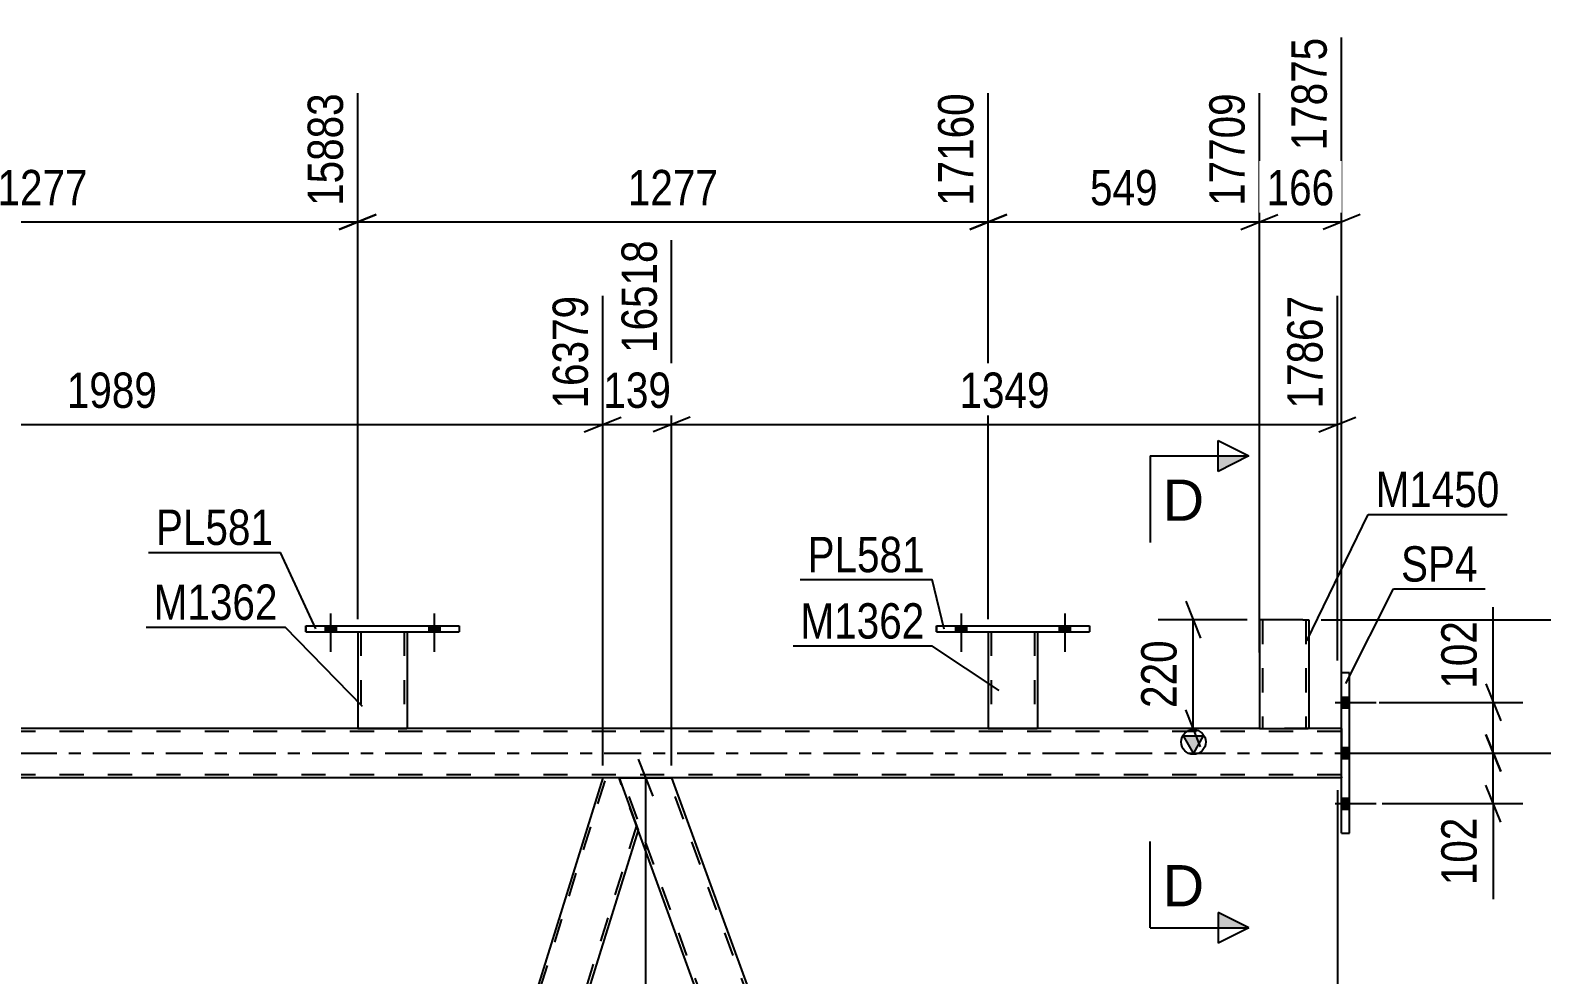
# Model space of a CAD drawing. Header units: millimetres. Extents: x 0 to 841, y 0 to 594.
# Drawn here: x 655 to 777.5, y 449.6 to 526.1 of the extents above; entities that cross this region are included whole.
import ezdxf

# ---------------------------------------------------------------- set-up
doc = ezdxf.new("R2010")
doc.units = ezdxf.units.MM
doc.linetypes.add('DXK_LINE_DOT2', pattern=[3.9198, 1.9599, -1.9599])
doc.linetypes.add('DXK_LINE_DOT3', pattern=[5.9187, 2.979, -0.9799, 0.9799, -0.9799])
doc.styles.add('Arial', font='ARIAL.TTF', dxfattribs={"height": 0.2})
doc.styles.add('Arial Narrow', font='ARIALN.TTF', dxfattribs={"height": 0.2})

# ---------------------------------------------------------------- blocks, each defined once
blk = doc.blocks.new('Part-405118308-3042 - 2836')
at = {"color": 2, "linetype": 'Continuous'}
for p, q in [((702.71, 465.52), (706.46, 465.52)), ((706.46, 465.52), (706.97, 465.52)), ((706.97, 465.52), (751.09, 344.3)), ((746.83, 344.3), (704.26, 461.27))]:
    blk.add_line(p, q, dxfattribs=at)
at = {"color": 7, "linetype": 'DXK_LINE_DOT2'}
for p, q in [((704.26, 461.27), (702.71, 465.52)), ((747.09, 344.3), (702.97, 465.52)), ((750.83, 344.3), (706.71, 465.52)), ((751.09, 344.3), (746.83, 344.3))]:
    blk.add_line(p, q, dxfattribs=at)
blk = doc.blocks.new('Part-405118308-2904 - 2836')
at = {"color": 2, "linetype": 'Continuous'}
for p, q in [((621.32, 465.52), (617.58, 465.52)), ((621.83, 465.52), (621.32, 465.52)), ((664.2, 349.12), (621.83, 465.52)), ((659.94, 349.12), (619.12, 461.27))]:
    blk.add_line(p, q, dxfattribs=at)
at = {"color": 7, "linetype": 'DXK_LINE_DOT2'}
for p, q in [((619.12, 461.27), (617.58, 465.52)), ((661.95, 344.3), (617.83, 465.52)), ((665.7, 344.3), (621.58, 465.52)), ((661.7, 344.3), (659.94, 349.12)), ((665.96, 344.3), (664.2, 349.12)), ((665.96, 344.3), (661.7, 344.3))]:
    blk.add_line(p, q, dxfattribs=at)
blk = doc.blocks.new('Bolt-405118308-2840 - 2836')
at = {"linetype": 'Continuous'}
for points in [[(761.89, 471.18), (761.89, 472.06), (761.25, 472.06), (761.25, 471.18)], [(761.89, 471.18), (761.89, 472.06), (761.25, 472.06), (761.25, 471.18)], [(761.89, 471.18), (761.89, 472.06), (761.25, 472.06), (761.25, 471.18)], [(761.89, 467.08), (761.89, 467.96), (761.25, 467.96), (761.25, 467.08)], [(761.89, 467.08), (761.89, 467.96), (761.25, 467.96), (761.25, 467.08)], [(761.89, 462.98), (761.89, 463.86), (761.25, 463.86), (761.25, 462.98)], [(761.89, 462.98), (761.89, 463.86), (761.25, 463.86), (761.25, 462.98)], [(761.89, 462.98), (761.89, 463.86), (761.25, 463.86), (761.25, 462.98)]]:
    blk.add_hatch(color=1, dxfattribs=at).paths.add_polyline_path(points)
at = {"color": 1, "linetype": 'Continuous'}
for p, q in [((760.73, 471.62), (764.05, 471.62)), ((760.73, 471.62), (764.05, 471.62)), ((760.73, 471.62), (764.05, 471.62)), ((761.25, 472.06), (761.89, 472.06)), ((761.25, 472.06), (761.89, 472.06)), ((761.25, 472.06), (761.89, 472.06)), ((761.25, 471.18), (761.89, 471.18)), ((761.25, 471.18), (761.89, 471.18)), ((761.25, 471.18), (761.89, 471.18)), ((761.25, 467.96), (761.89, 467.96)), ((761.25, 467.96), (761.89, 467.96)), ((760.73, 467.52), (764.05, 467.52)), ((760.73, 467.52), (764.05, 467.52)), ((761.25, 467.08), (761.89, 467.08)), ((761.25, 467.08), (761.89, 467.08)), ((760.73, 463.42), (764.05, 463.42)), ((760.73, 463.42), (764.05, 463.42)), ((760.73, 463.42), (764.05, 463.42)), ((761.25, 463.86), (761.89, 463.86)), ((761.25, 463.86), (761.89, 463.86)), ((761.25, 463.86), (761.89, 463.86)), ((761.25, 462.98), (761.89, 462.98)), ((761.25, 462.98), (761.89, 462.98)), ((761.25, 462.98), (761.89, 462.98))]:
    blk.add_line(p, q, dxfattribs=at)
blk = doc.blocks.new('Bolt-405118308-24640 - 2836')
at = {"linetype": 'Continuous'}
for points in [[(729.98, 477.36), (730.86, 477.36), (730.86, 477.84), (729.98, 477.84)], [(738.38, 477.36), (739.26, 477.36), (739.26, 477.84), (738.38, 477.84)]]:
    blk.add_hatch(color=1, dxfattribs=at).paths.add_polyline_path(points)
at = {"color": 1, "linetype": 'Continuous'}
for p, q in [((729.98, 477.84), (729.98, 477.36)), ((730.42, 478.84), (730.42, 475.72)), ((730.86, 477.84), (730.86, 477.36)), ((738.38, 477.84), (738.38, 477.36)), ((738.82, 478.84), (738.82, 475.72)), ((739.26, 477.84), (739.26, 477.36))]:
    blk.add_line(p, q, dxfattribs=at)
blk = doc.blocks.new('Part-405118308-2899 - 2836')
at = {"color": 7, "linetype": 'DXK_LINE_DOT2'}
for p, q in [((664.83, 347.4), (701.65, 465.52)), ((704.12, 461.64), (667.55, 344.3)), ((665.11, 349.12), (664.69, 347.77)), ((669.3, 349.12), (667.8, 344.3)), ((665.96, 344.3), (664.69, 347.77)), ((667.8, 344.3), (665.96, 344.3))]:
    blk.add_line(p, q, dxfattribs=at)
at = {"color": 2, "linetype": 'Continuous'}
for p, q in [((701.39, 465.52), (665.11, 349.12)), ((702.71, 465.52), (701.39, 465.52)), ((702.71, 465.52), (704.26, 461.27)), ((704.26, 461.27), (669.3, 349.12))]:
    blk.add_line(p, q, dxfattribs=at)
blk = doc.blocks.new('Part-405118308-2993 - 2836')
at = {"linetype": 'Continuous'}
blk.add_hatch(color=2, dxfattribs=at).paths.add_polyline_path([(749.25, 467.52), (748.45, 468.92), (750.05, 468.92)])
at = {"color": 2, "linetype": 'Continuous'}
for p, q in [((754.6, 469.52), (56.37, 469.52)), ((761.25, 469.52), (758.6, 469.52)), ((749.25, 467.52), (748.45, 468.92)), ((748.45, 468.92), (750.05, 468.92)), ((750.05, 468.92), (749.25, 467.52)), ((701.39, 465.52), (621.83, 465.52)), ((761.25, 465.52), (706.97, 465.52))]:
    blk.add_line(p, q, dxfattribs=at)
at = {"color": 7, "linetype": 'DXK_LINE_DOT2'}
for p, q in [((761.25, 469.28), (56.37, 469.28)), ((758.6, 469.52), (754.6, 469.52)), ((761.25, 469.52), (761.25, 465.52)), ((761.25, 465.76), (56.37, 465.76)), ((706.97, 465.52), (701.39, 465.52))]:
    blk.add_line(p, q, dxfattribs=at)
at = {"color": 7, "linetype": 'DXK_LINE_DOT3'}
blk.add_line((56.37, 467.52), (761.25, 467.52), dxfattribs=at)
at = {"color": 2, "linetype": 'Continuous'}
blk.add_circle((749.25, 468.42), 1, dxfattribs=at)
blk = doc.blocks.new('Part-405118308-2962 - 2836')
at = {"color": 2, "linetype": 'Continuous'}
for p, q in [((761.89, 474.02), (761.25, 474.02)), ((761.25, 461.02), (761.25, 474.02)), ((761.89, 461.02), (761.89, 474.02)), ((761.25, 461.02), (761.89, 461.02))]:
    blk.add_line(p, q, dxfattribs=at)
blk = doc.blocks.new('Part-405118308-24612 - 2836')
at = {"color": 2, "linetype": 'Continuous'}
for p, q in [((728.42, 477.36), (728.42, 477.84)), ((728.42, 477.84), (728.42, 477.84)), ((728.42, 477.84), (740.82, 477.84)), ((740.82, 477.84), (740.82, 477.36)), ((728.42, 477.36), (728.42, 477.36)), ((728.42, 477.36), (740.82, 477.36))]:
    blk.add_line(p, q, dxfattribs=at)
at = {"color": 7, "linetype": 'DXK_LINE_DOT2'}
for p, q in [((728.42, 477.84), (728.42, 477.36)), ((728.42, 477.84), (728.42, 477.84)), ((740.82, 477.84), (740.82, 477.36)), ((728.42, 477.36), (728.42, 477.36))]:
    blk.add_line(p, q, dxfattribs=at)
blk = doc.blocks.new('Bolt-405118308-24641 - 2836')
at = {"linetype": 'Continuous'}
for points in [[(729.98, 477.36), (730.86, 477.36), (730.86, 477.84), (729.98, 477.84)], [(738.38, 477.36), (739.26, 477.36), (739.26, 477.84), (738.38, 477.84)]]:
    blk.add_hatch(color=1, dxfattribs=at).paths.add_polyline_path(points)
at = {"color": 1, "linetype": 'Continuous'}
for p, q in [((729.98, 477.84), (729.98, 477.36)), ((730.42, 478.84), (730.42, 475.72)), ((730.86, 477.84), (730.86, 477.36)), ((738.38, 477.84), (738.38, 477.36)), ((738.82, 478.84), (738.82, 475.72)), ((739.26, 477.84), (739.26, 477.36))]:
    blk.add_line(p, q, dxfattribs=at)
blk = doc.blocks.new('Part-405118308-24609 - 2836')
at = {"color": 2, "linetype": 'Continuous'}
for p, q in [((681.54, 477.36), (681.54, 469.52)), ((685.54, 477.36), (685.54, 469.52)), ((681.54, 469.52), (685.5, 469.52)), ((685.54, 469.52), (685.5, 469.52))]:
    blk.add_line(p, q, dxfattribs=at)
at = {"color": 7, "linetype": 'DXK_LINE_DOT2'}
for p, q in [((681.54, 477.36), (685.54, 477.36)), ((681.54, 477.36), (681.54, 477.36)), ((681.54, 477.36), (681.54, 477.36)), ((681.78, 477.36), (681.78, 469.52)), ((685.3, 477.36), (685.3, 469.52)), ((685.54, 477.36), (685.54, 477.36)), ((685.54, 477.36), (685.54, 477.36)), ((685.28, 469.52), (685.3, 469.52))]:
    blk.add_line(p, q, dxfattribs=at)
blk = doc.blocks.new('Part-405118308-24610 - 2836')
at = {"color": 2, "linetype": 'Continuous'}
for p, q in [((677.34, 477.36), (677.34, 477.84)), ((677.34, 477.84), (677.34, 477.84)), ((677.34, 477.84), (689.74, 477.84)), ((689.74, 477.84), (689.74, 477.36)), ((677.34, 477.36), (677.34, 477.36)), ((677.34, 477.36), (689.74, 477.36))]:
    blk.add_line(p, q, dxfattribs=at)
at = {"color": 7, "linetype": 'DXK_LINE_DOT2'}
for p, q in [((677.34, 477.84), (677.34, 477.36)), ((677.34, 477.84), (677.34, 477.84)), ((689.74, 477.84), (689.74, 477.36)), ((677.34, 477.36), (677.34, 477.36))]:
    blk.add_line(p, q, dxfattribs=at)
blk = doc.blocks.new('Part-405118308-24611 - 2836')
at = {"color": 2, "linetype": 'Continuous'}
for p, q in [((732.62, 477.36), (732.62, 469.52)), ((736.62, 477.36), (736.62, 469.52)), ((732.62, 469.52), (736.58, 469.52)), ((736.62, 469.52), (736.58, 469.52))]:
    blk.add_line(p, q, dxfattribs=at)
at = {"color": 7, "linetype": 'DXK_LINE_DOT2'}
for p, q in [((732.62, 477.36), (736.62, 477.36)), ((732.62, 477.36), (732.62, 477.36)), ((732.62, 477.36), (732.62, 477.36)), ((732.86, 477.36), (732.86, 469.52)), ((736.38, 477.36), (736.38, 469.52)), ((736.62, 477.36), (736.62, 477.36)), ((736.62, 477.36), (736.62, 477.36)), ((736.36, 469.52), (736.38, 469.52))]:
    blk.add_line(p, q, dxfattribs=at)
blk = doc.blocks.new('Part-405118308-24613 - 2836')
at = {"color": 2, "linetype": 'Continuous'}
for p, q in [((754.6, 478.32), (754.6, 469.52)), ((758.12, 478.32), (754.6, 478.32)), ((758.12, 478.32), (758.6, 478.32)), ((758.6, 478.32), (758.6, 469.52)), ((754.6, 469.52), (758.56, 469.52)), ((758.6, 469.52), (758.56, 469.52))]:
    blk.add_line(p, q, dxfattribs=at)
at = {"color": 7, "linetype": 'DXK_LINE_DOT2'}
for p, q in [((754.84, 478.32), (754.84, 469.52)), ((758.21, 478.32), (758.29, 478.32)), ((758.29, 478.32), (758.3, 478.32)), ((758.3, 478.32), (758.34, 478.32)), ((758.34, 478.32), (758.36, 478.32)), ((758.36, 478.32), (758.36, 469.52)), ((758.34, 469.52), (758.36, 469.52))]:
    blk.add_line(p, q, dxfattribs=at)
blk = doc.blocks.new('Bolt-405118308-24638 - 2836')
at = {"linetype": 'Continuous'}
for points in [[(678.9, 477.36), (679.78, 477.36), (679.78, 477.84), (678.9, 477.84)], [(687.3, 477.36), (688.18, 477.36), (688.18, 477.84), (687.3, 477.84)]]:
    blk.add_hatch(color=1, dxfattribs=at).paths.add_polyline_path(points)
at = {"color": 1, "linetype": 'Continuous'}
for p, q in [((678.9, 477.84), (678.9, 477.36)), ((679.34, 478.84), (679.34, 475.72)), ((679.78, 477.84), (679.78, 477.36)), ((687.3, 477.84), (687.3, 477.36)), ((687.74, 478.84), (687.74, 475.72)), ((688.18, 477.84), (688.18, 477.36))]:
    blk.add_line(p, q, dxfattribs=at)
blk = doc.blocks.new('Bolt-405118308-24639 - 2836')
at = {"linetype": 'Continuous'}
for points in [[(678.9, 477.36), (679.78, 477.36), (679.78, 477.84), (678.9, 477.84)], [(687.3, 477.36), (688.18, 477.36), (688.18, 477.84), (687.3, 477.84)]]:
    blk.add_hatch(color=1, dxfattribs=at).paths.add_polyline_path(points)
at = {"color": 1, "linetype": 'Continuous'}
for p, q in [((678.9, 477.84), (678.9, 477.36)), ((679.34, 478.84), (679.34, 475.72)), ((679.78, 477.84), (679.78, 477.36)), ((687.3, 477.84), (687.3, 477.36)), ((687.74, 478.84), (687.74, 475.72)), ((688.18, 477.84), (688.18, 477.36))]:
    blk.add_line(p, q, dxfattribs=at)
blk = doc.blocks.new('StraightDimension-405118308-30225 - 2836')
at = {"color": 7, "linetype": 'Continuous'}
for p, q in [((773.55, 471.62), (773.55, 479.35)), ((773.55, 471.62), (773.55, 479.35)), ((772.95, 473.12), (774.15, 470.12)), ((764.29, 471.62), (775.95, 471.62)), ((773.55, 467.52), (773.55, 471.62)), ((774.15, 466.02), (772.95, 469.02)), ((764.29, 467.52), (775.95, 467.52))]:
    blk.add_line(p, q, dxfattribs=at)
at = {"color": 0}
blk.add_wipeout([(772.8, 478.83), (768.6, 478.83), (768.6, 472.14), (772.8, 472.14)], dxfattribs=at)
at = {"color": 3, "style": 'Arial Narrow'}
blk.add_text('102', height=2.863, rotation=90.0002, dxfattribs=at).set_placement((772.2, 472.74))
blk = doc.blocks.new('StraightDimension-405118308-30029 - 2836')
at = {"color": 7, "linetype": 'Continuous'}
for p, q in [((630.46, 478.36), (630.46, 521.01)), ((681.54, 478.36), (681.54, 521.01)), ((631.96, 511.17), (628.96, 509.97)), ((680.04, 509.97), (683.04, 511.17)), ((630.46, 510.57), (681.54, 510.57))]:
    blk.add_line(p, q, dxfattribs=at)
at = {"color": 0}
blk.add_wipeout([(660.25, 511.32), (660.25, 515.52), (651.74, 515.52), (651.74, 511.32)], dxfattribs=at)
at = {"color": 3, "style": 'Arial Narrow'}
blk.add_text('1277', height=2.863, dxfattribs=at).set_placement((652.34, 511.92))
at = {"color": 0, "linetype": 'Continuous'}
blk.add_wipeout([(680.94, 521.61), (676.74, 521.61), (676.74, 511.27), (680.94, 511.27)], dxfattribs=at)
at = {"color": 3, "linetype": 'Continuous', "style": 'Arial Narrow'}
blk.add_text('15883', height=2.863, rotation=90.0002, dxfattribs=at).set_placement((680.34, 511.87))
blk = doc.blocks.new('StraightDimension-405118308-30028 - 2836')
at = {"color": 7, "linetype": 'Continuous'}
for p, q in [((681.54, 478.36), (681.54, 521.01)), ((732.62, 478.36), (732.62, 521.01)), ((683.04, 511.17), (680.04, 509.97)), ((731.12, 509.97), (734.12, 511.17)), ((681.54, 510.57), (732.62, 510.57))]:
    blk.add_line(p, q, dxfattribs=at)
at = {"color": 0}
blk.add_wipeout([(711.34, 511.32), (711.34, 515.52), (702.82, 515.52), (702.82, 511.32)], dxfattribs=at)
at = {"color": 3, "style": 'Arial Narrow'}
blk.add_text('1277', height=2.863, dxfattribs=at).set_placement((703.42, 511.92))
at = {"color": 0, "linetype": 'Continuous'}
blk.add_wipeout([(732.02, 521.61), (727.82, 521.61), (727.82, 511.27), (732.02, 511.27)], dxfattribs=at)
at = {"color": 3, "linetype": 'Continuous', "style": 'Arial Narrow'}
blk.add_text('17160', height=2.863, rotation=90.0002, dxfattribs=at).set_placement((731.42, 511.87))
blk = doc.blocks.new('StraightDimension-405118308-30027 - 2836')
at = {"color": 7, "linetype": 'Continuous'}
for p, q in [((732.62, 478.36), (732.62, 521.01)), ((754.6, 475.67), (754.6, 521.01)), ((734.12, 511.17), (731.12, 509.97)), ((753.1, 509.97), (756.1, 511.17)), ((732.62, 510.57), (754.6, 510.57))]:
    blk.add_line(p, q, dxfattribs=at)
at = {"color": 0}
blk.add_wipeout([(746.95, 511.32), (746.95, 515.52), (740.27, 515.52), (740.27, 511.32)], dxfattribs=at)
at = {"color": 3, "style": 'Arial Narrow'}
blk.add_text('549', height=2.863, dxfattribs=at).set_placement((740.87, 511.92))
at = {"color": 0, "linetype": 'Continuous'}
blk.add_wipeout([(754, 521.61), (749.8, 521.61), (749.8, 511.27), (754, 511.27)], dxfattribs=at)
at = {"color": 3, "linetype": 'Continuous', "style": 'Arial Narrow'}
blk.add_text('17709', height=2.863, rotation=90.0002, dxfattribs=at).set_placement((753.4, 511.87))
blk = doc.blocks.new('StraightDimension-405118308-3146 - 2836')
at = {"color": 7, "linetype": 'Continuous'}
for p, q in [((797.82, 466.02), (796.62, 469.02)), ((762.56, 467.52), (799.62, 467.52)), ((797.22, 341.66), (797.22, 467.52)), ((796.62, 343.16), (797.82, 340.16)), ((781.31, 341.66), (799.62, 341.66))]:
    blk.add_line(p, q, dxfattribs=at)
at = {"color": 0}
blk.add_wipeout([(796.47, 408.84), (792.27, 408.84), (792.27, 400.33), (796.47, 400.33)], dxfattribs=at)
at = {"color": 3, "style": 'Arial Narrow'}
blk.add_text('3147', height=2.863, rotation=90.0002, dxfattribs=at).set_placement((795.87, 400.93))
blk = doc.blocks.new('StraightDimension-405118308-3168 - 2836')
at = {"color": 7, "linetype": 'Continuous'}
for p, q in [((705.48, 464.02), (704.28, 467.02)), ((707.67, 465.52), (702.03, 465.52)), ((704.88, 344.3), (704.88, 465.52)), ((704.28, 345.8), (705.48, 342.8)), ((699.28, 344.3), (707.28, 344.3))]:
    blk.add_line(p, q, dxfattribs=at)
at = {"color": 0}
blk.add_wipeout([(704.13, 409.16), (699.93, 409.16), (699.93, 400.65), (704.13, 400.65)], dxfattribs=at)
at = {"color": 3, "style": 'Arial Narrow'}
blk.add_text('3031', height=2.863, rotation=90.0002, dxfattribs=at).set_placement((703.53, 401.25))
blk = doc.blocks.new('StraightDimension-405118308-3198 - 2836')
at = {"color": 7, "linetype": 'Continuous'}
for p, q in [((760.92, 464.52), (760.92, 410.19)), ((779.67, 345.3), (779.67, 415.44)), ((762.42, 413.19), (759.42, 411.99)), ((778.17, 411.99), (781.17, 413.19)), ((760.92, 412.59), (779.67, 412.59))]:
    blk.add_line(p, q, dxfattribs=at)
at = {"color": 0}
blk.add_wipeout([(774.55, 413.34), (774.55, 417.54), (766.04, 417.54), (766.04, 413.34)], dxfattribs=at)
at = {"color": 3, "style": 'Arial Narrow'}
blk.add_text('1279', height=2.863, dxfattribs=at).set_placement((766.64, 413.94))
blk = doc.blocks.new('StraightDimension-405118308-21614 - 2836')
at = {"color": 7, "linetype": 'Continuous'}
for p, q in [((706.97, 466.52), (706.97, 509.09)), ((760.92, 475.02), (760.92, 504.59)), ((708.47, 494.75), (705.47, 493.55)), ((706.97, 494.15), (760.92, 494.15)), ((759.42, 493.55), (762.42, 494.75))]:
    blk.add_line(p, q, dxfattribs=at)
at = {"color": 0}
blk.add_wipeout([(738.2, 494.9), (738.2, 499.1), (729.69, 499.1), (729.69, 494.9)], dxfattribs=at)
at = {"color": 3, "style": 'Arial Narrow'}
blk.add_text('1349', height=2.863, dxfattribs=at).set_placement((730.29, 495.5))
at = {"color": 0, "linetype": 'Continuous'}
blk.add_wipeout([(760.32, 505.19), (756.12, 505.19), (756.12, 494.85), (760.32, 494.85)], dxfattribs=at)
at = {"color": 3, "linetype": 'Continuous', "style": 'Arial Narrow'}
blk.add_text('17867', height=2.863, rotation=90.0002, dxfattribs=at).set_placement((759.72, 495.45))
blk = doc.blocks.new('StraightDimension-405118308-21615 - 2836')
at = {"color": 7, "linetype": 'Continuous'}
for p, q in [((706.97, 466.52), (706.97, 509.09)), ((701.39, 466.52), (701.39, 504.59)), ((699.89, 493.55), (702.89, 494.75)), ((701.39, 494.15), (706.97, 494.15)), ((708.47, 494.75), (705.47, 493.55))]:
    blk.add_line(p, q, dxfattribs=at)
at = {"color": 0}
blk.add_wipeout([(707.52, 494.9), (707.52, 499.1), (700.84, 499.1), (700.84, 494.9)], dxfattribs=at)
at = {"color": 3, "style": 'Arial Narrow'}
blk.add_text('139', height=2.863, dxfattribs=at).set_placement((701.44, 495.5))
at = {"color": 0, "linetype": 'Continuous'}
blk.add_wipeout([(706.37, 509.69), (702.17, 509.69), (702.17, 499.35), (706.37, 499.35)], dxfattribs=at)
at = {"color": 3, "linetype": 'Continuous', "style": 'Arial Narrow'}
blk.add_text('16518', height=2.863, rotation=90.0002, dxfattribs=at).set_placement((705.77, 499.95))
blk = doc.blocks.new('StraightDimension-405118308-21616 - 2836')
at = {"color": 7, "linetype": 'Continuous'}
for p, q in [((621.83, 466.52), (621.83, 509.09)), ((701.39, 466.52), (701.39, 504.59)), ((623.33, 494.75), (620.33, 493.55)), ((621.83, 494.15), (701.39, 494.15)), ((699.89, 493.55), (702.89, 494.75))]:
    blk.add_line(p, q, dxfattribs=at)
at = {"color": 0}
blk.add_wipeout([(665.87, 494.9), (665.87, 499.1), (657.36, 499.1), (657.36, 494.9)], dxfattribs=at)
at = {"color": 3, "style": 'Arial Narrow'}
blk.add_text('1989', height=2.863, dxfattribs=at).set_placement((657.96, 495.5))
at = {"color": 0, "linetype": 'Continuous'}
blk.add_wipeout([(700.79, 505.19), (696.59, 505.19), (696.59, 494.85), (700.79, 494.85)], dxfattribs=at)
at = {"color": 3, "linetype": 'Continuous', "style": 'Arial Narrow'}
blk.add_text('16379', height=2.863, rotation=90.0002, dxfattribs=at).set_placement((700.19, 495.45))
blk = doc.blocks.new('StraightDimension-405118308-30026 - 2836')
at = {"color": 7, "linetype": 'Continuous'}
for p, q in [((761.25, 470.52), (761.25, 525.51)), ((754.6, 475.67), (754.6, 521.01)), ((753.1, 509.97), (756.1, 511.17)), ((762.75, 511.17), (759.75, 509.97)), ((754.6, 510.57), (761.25, 510.57))]:
    blk.add_line(p, q, dxfattribs=at)
at = {"color": 0}
blk.add_wipeout([(761.27, 511.32), (761.27, 515.52), (754.58, 515.52), (754.58, 511.32)], dxfattribs=at)
at = {"color": 3, "style": 'Arial Narrow'}
blk.add_text('166', height=2.863, dxfattribs=at).set_placement((755.18, 511.92))
at = {"color": 0, "linetype": 'Continuous'}
blk.add_wipeout([(760.65, 526.11), (756.45, 526.11), (756.45, 515.77), (760.65, 515.77)], dxfattribs=at)
at = {"color": 3, "linetype": 'Continuous', "style": 'Arial Narrow'}
blk.add_text('17875', height=2.863, rotation=90.0002, dxfattribs=at).set_placement((760.05, 516.37))
blk = doc.blocks.new('StraightDimension-405118308-30187 - 2836')
at = {"color": 7, "linetype": 'Continuous'}
blk.add_line((759.6, 478.32), (806.13, 478.32), dxfattribs=at)
blk = doc.blocks.new('StraightDimension-405118308-30226 - 2836')
at = {"color": 7, "linetype": 'Continuous'}
for p, q in [((772.95, 469.02), (774.15, 466.02)), ((764.29, 467.52), (775.95, 467.52)), ((773.55, 463.42), (773.55, 467.52)), ((774.15, 461.92), (772.95, 464.92)), ((764.55, 463.42), (775.95, 463.42)), ((773.55, 463.42), (773.55, 455.68)), ((773.55, 463.42), (773.55, 455.68))]:
    blk.add_line(p, q, dxfattribs=at)
at = {"color": 0}
blk.add_wipeout([(772.8, 462.89), (768.6, 462.89), (768.6, 456.21), (772.8, 456.21)], dxfattribs=at)
at = {"color": 3, "style": 'Arial Narrow'}
blk.add_text('102', height=2.863, rotation=90.0002, dxfattribs=at).set_placement((772.2, 456.81))
blk = doc.blocks.new('StraightDimension-405118308-30597 - 2836')
at = {"color": 7, "linetype": 'Continuous'}
for p, q in [((748.63, 479.82), (749.83, 476.82)), ((753.6, 478.32), (746.38, 478.32)), ((749.23, 469.52), (749.23, 478.32)), ((749.83, 468.02), (748.63, 471.02)), ((753.6, 469.52), (746.38, 469.52))]:
    blk.add_line(p, q, dxfattribs=at)
at = {"color": 0}
blk.add_wipeout([(748.48, 477.26), (744.28, 477.26), (744.28, 470.58), (748.48, 470.58)], dxfattribs=at)
at = {"color": 3, "style": 'Arial Narrow'}
blk.add_text('220', height=2.863, rotation=90.0002, dxfattribs=at).set_placement((747.88, 471.18))
blk = doc.blocks.new('Mark-405118308-2958 - 2836')
at = {"color": 0}
blk.add_wipeout([(772.29, 481.42), (772.29, 484.42), (766.07, 484.42), (766.07, 481.42)], dxfattribs=at)
blk.add_wipeout([(772.29, 481.42), (772.29, 484.42), (766.07, 484.42), (766.07, 481.42)], dxfattribs=at)
at = {"color": 30, "linetype": 'Continuous'}
for p, q in [((761.61, 473.15), (765.47, 480.82)), ((765.47, 480.82), (772.89, 480.82))]:
    blk.add_line(p, q, dxfattribs=at)
at = {"color": 3, "style": 'Arial Narrow'}
blk.add_text('SP4', height=2.863, dxfattribs=at).set_placement((766.07, 481.42))
blk = doc.blocks.new('SectionMark-405118308-4070 - 2836')
at = {"linetype": 'Continuous'}
for points in [[(751.25, 490.35), (751.25, 491.6), (753.75, 491.6)], [(751.25, 453.35), (751.25, 454.6), (753.75, 453.35)]]:
    blk.add_hatch(color=6, dxfattribs=at).paths.add_polyline_path(points)
at = {"color": 6, "linetype": 'Continuous'}
for p, q in [((751.25, 490.35), (751.25, 492.85)), ((751.25, 492.85), (753.75, 491.6)), ((745.75, 491.6), (745.75, 484.6)), ((745.75, 491.6), (753.75, 491.6)), ((753.75, 491.6), (751.25, 490.35)), ((745.75, 453.35), (745.75, 460.35)), ((753.75, 453.35), (751.25, 454.6)), ((751.25, 454.6), (751.25, 452.1)), ((745.75, 453.35), (753.75, 453.35)), ((753.75, 453.35), (751.25, 452.1))]:
    blk.add_line(p, q, dxfattribs=at)
at = {"color": 0, "linetype": 'Continuous'}
for points in [[(750.12, 486.35), (750.12, 489.85), (746.75, 489.85), (746.75, 486.35)], [(750.12, 455.1), (750.12, 458.6), (746.75, 458.6), (746.75, 455.1)]]:
    blk.add_wipeout(points, dxfattribs=at)
at = {"color": 3, "linetype": 'Continuous', "style": 'Arial'}
for p in [(746.75, 486.35), (746.75, 455.1)]:
    blk.add_text('D', height=3.34, dxfattribs=at).set_placement(p)
blk = doc.blocks.new('Mark-405118308-30452 - 2836')
at = {"color": 0}
blk.add_wipeout([(675.05, 478.32), (675.05, 481.32), (665, 481.32), (665, 478.32)], dxfattribs=at)
blk.add_wipeout([(675.05, 478.32), (675.05, 481.32), (665, 481.32), (665, 478.32)], dxfattribs=at)
at = {"color": 30, "linetype": 'Continuous'}
for p in [(664.4, 477.72), (681.93, 471.3)]:
    blk.add_line(p, (675.65, 477.72), dxfattribs=at)
at = {"color": 3, "style": 'Arial Narrow'}
blk.add_text('M1362', height=2.863, dxfattribs=at).set_placement((665, 478.32))
blk = doc.blocks.new('Mark-405118308-30455 - 2836')
at = {"color": 0}
blk.add_wipeout([(674.68, 484.39), (674.68, 487.39), (665.18, 487.39), (665.18, 484.39)], dxfattribs=at)
blk.add_wipeout([(674.68, 484.39), (674.68, 487.39), (665.18, 487.39), (665.18, 484.39)], dxfattribs=at)
at = {"color": 30, "linetype": 'Continuous'}
for p in [(664.58, 483.79), (678.13, 477.59)]:
    blk.add_line(p, (675.28, 483.79), dxfattribs=at)
at = {"color": 3, "style": 'Arial Narrow'}
blk.add_text('PL581', height=2.863, dxfattribs=at).set_placement((665.18, 484.39))
blk = doc.blocks.new('Mark-405118308-30458 - 2836')
at = {"color": 0}
blk.add_wipeout([(727.46, 476.8), (727.46, 479.8), (717.41, 479.8), (717.41, 476.8)], dxfattribs=at)
blk.add_wipeout([(727.46, 476.8), (727.46, 479.8), (717.41, 479.8), (717.41, 476.8)], dxfattribs=at)
at = {"color": 30, "linetype": 'Continuous'}
for p in [(716.81, 476.2), (733.52, 472.59)]:
    blk.add_line(p, (728.06, 476.2), dxfattribs=at)
at = {"color": 3, "style": 'Arial Narrow'}
blk.add_text('M1362', height=2.863, dxfattribs=at).set_placement((717.41, 476.8))
blk = doc.blocks.new('Mark-405118308-30461 - 2836')
at = {"color": 0}
blk.add_wipeout([(727.48, 482.18), (727.48, 485.18), (717.98, 485.18), (717.98, 482.18)], dxfattribs=at)
blk.add_wipeout([(727.48, 482.18), (727.48, 485.18), (717.98, 485.18), (717.98, 482.18)], dxfattribs=at)
at = {"color": 30, "linetype": 'Continuous'}
for p in [(717.38, 481.58), (729.06, 477.55)]:
    blk.add_line(p, (728.08, 481.58), dxfattribs=at)
at = {"color": 3, "style": 'Arial Narrow'}
blk.add_text('PL581', height=2.863, dxfattribs=at).set_placement((717.98, 482.18))
blk = doc.blocks.new('Mark-405118308-30607 - 2836')
at = {"color": 0}
blk.add_wipeout([(774.06, 487.46), (774.06, 490.46), (764.01, 490.46), (764.01, 487.46)], dxfattribs=at)
blk.add_wipeout([(774.06, 487.46), (774.06, 490.46), (764.01, 490.46), (764.01, 487.46)], dxfattribs=at)
at = {"color": 30, "linetype": 'Continuous'}
for p, q in [((758.43, 476.62), (763.41, 486.86)), ((763.41, 486.86), (774.66, 486.86))]:
    blk.add_line(p, q, dxfattribs=at)
at = {"color": 3, "style": 'Arial Narrow'}
blk.add_text('M1450', height=2.863, dxfattribs=at).set_placement((764.01, 487.46))

msp = doc.modelspace()

# ---------------------------------------------------------------- block references
for name in ['Part-405118308-24610 - 2836', 'Bolt-405118308-24638 - 2836', 'Bolt-405118308-24639 - 2836', 'Part-405118308-24612 - 2836', 'Bolt-405118308-24640 - 2836', 'Bolt-405118308-24641 - 2836', 'Part-405118308-24613 - 2836', 'Part-405118308-24609 - 2836', 'Part-405118308-24611 - 2836', 'Part-405118308-2962 - 2836', 'Bolt-405118308-2840 - 2836', 'Part-405118308-2993 - 2836', 'Part-405118308-2904 - 2836', 'Part-405118308-2899 - 2836', 'Part-405118308-3042 - 2836']:
    msp.add_blockref(name, (0, 0))

# ---------------------------------------------------------------- next in the draw order: block references
for name in ['StraightDimension-405118308-30029 - 2836', 'StraightDimension-405118308-30225 - 2836', 'StraightDimension-405118308-3168 - 2836']:
    msp.add_blockref(name, (0, 0))

# ---------------------------------------------------------------- next in the draw order: block references
for name in ['StraightDimension-405118308-30028 - 2836', 'StraightDimension-405118308-3146 - 2836']:
    msp.add_blockref(name, (0, 0))

# ---------------------------------------------------------------- next in the draw order: block references
for name in ['StraightDimension-405118308-30027 - 2836', 'StraightDimension-405118308-3198 - 2836']:
    msp.add_blockref(name, (0, 0))

# ---------------------------------------------------------------- next in the draw order: block references
msp.add_blockref('StraightDimension-405118308-21614 - 2836', (0, 0))

# ---------------------------------------------------------------- next in the draw order: block references
for name in ['StraightDimension-405118308-30026 - 2836', 'StraightDimension-405118308-21615 - 2836']:
    msp.add_blockref(name, (0, 0))

# ---------------------------------------------------------------- next in the draw order: block references
msp.add_blockref('StraightDimension-405118308-21616 - 2836', (0, 0))

# ---------------------------------------------------------------- next in the draw order: block references
msp.add_blockref('StraightDimension-405118308-30187 - 2836', (0, 0))

# ---------------------------------------------------------------- next in the draw order: block references
for name in ['Mark-405118308-2958 - 2836', 'Mark-405118308-30452 - 2836', 'Mark-405118308-30458 - 2836', 'StraightDimension-405118308-30597 - 2836', 'StraightDimension-405118308-30226 - 2836']:
    msp.add_blockref(name, (0, 0))

# ---------------------------------------------------------------- next in the draw order: block references
for name in ['SectionMark-405118308-4070 - 2836', 'Mark-405118308-30607 - 2836', 'Mark-405118308-30455 - 2836', 'Mark-405118308-30461 - 2836']:
    msp.add_blockref(name, (0, 0))

doc.saveas('drawing.dxf')
